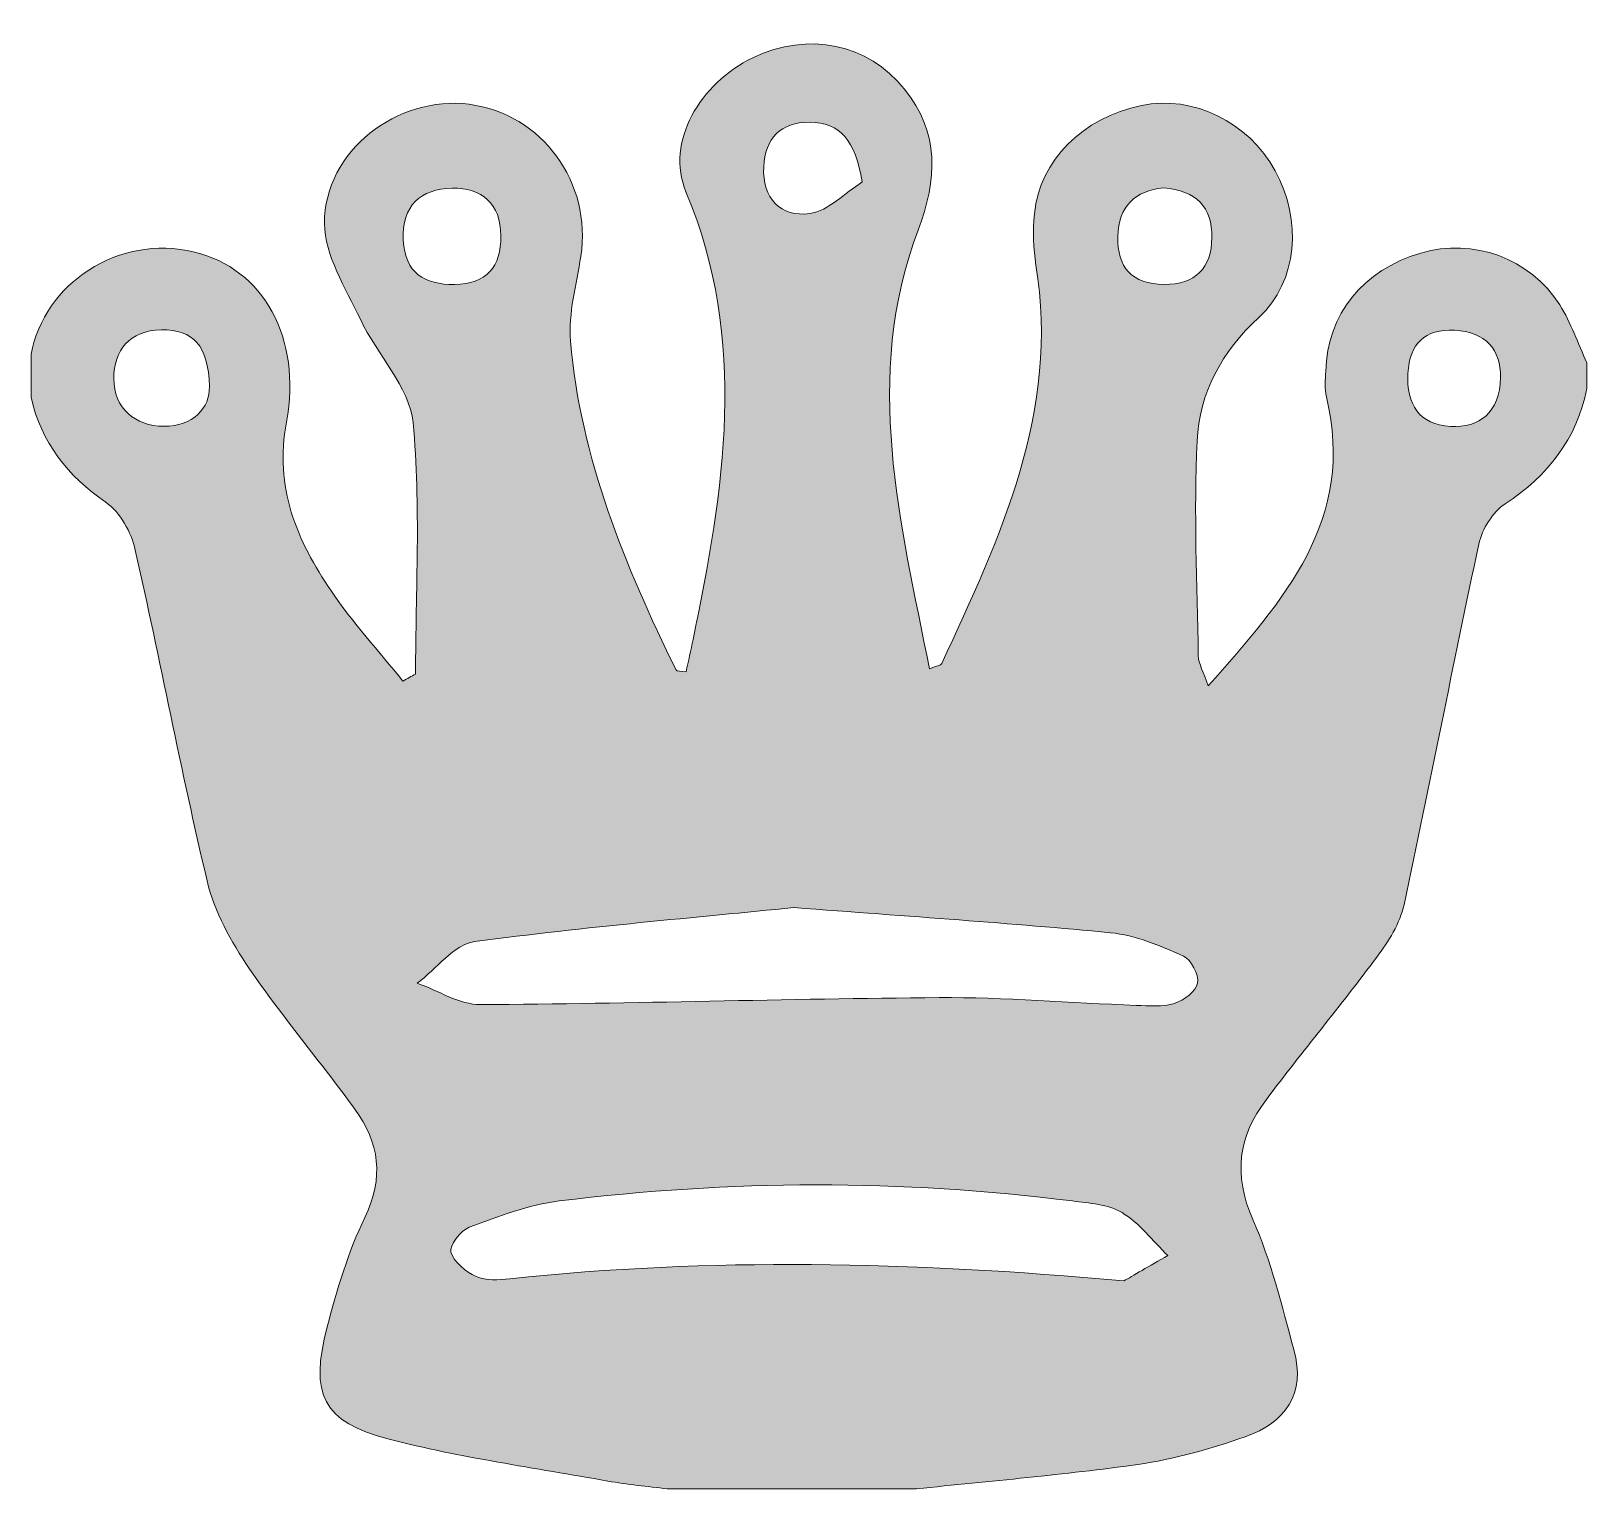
# Model space of a CAD drawing. Header units: inches. Extents: x 121 to 1898, y -1839 to -173.
import ezdxf

# ---------------------------------------------------------------- set-up
doc = ezdxf.new("R2010")
doc.units = ezdxf.units.IN
doc.header["$MEASUREMENT"] = 0
doc.layers.add('Layer 1', color=7, linetype='Continuous')

msp = doc.modelspace()

# ---------------------------------------------------------------- hatches: boundary and pattern name
at = {"layer": 'Layer 1', "true_color": 0xffffff}
h = msp.add_hatch(color=7, dxfattribs=at)
h.dxf.hatch_style = 2
edge = h.paths.add_edge_path()
edge.add_spline(control_points=[(1898.5, -552), (1898.5, -561.8), (1898.5, -571.7), (1898.5, -581.5), (1886.8, -639.2), (1854.2, -681), (1805.1, -713.1), (1790.9, -722.4), (1778.7, -742.1), (1775, -759.1), (1745.5, -896.2), (1719.1, -1034.1), (1689.5, -1171.2), (1684.9, -1192.5), (1671.7, -1213.2), (1658.4, -1231.1), (1617.3, -1286), (1573.7, -1339), (1532.2, -1393.6), (1500.1, -1435.9), (1494.2, -1479.7), (1516.9, -1531), (1537.7, -1578.2), (1549.9, -1629.4), (1563.7, -1679.5), (1577.5, -1729.6), (1554, -1763.1), (1508.2, -1779), (1468.3, -1792.9), (1426.9, -1804.8), (1385.3, -1810.7), (1301.3, -1822.5), (1216.7, -1829.6), (1132.4, -1838.6), (1037.5, -1838.6), (942.5, -1838.6), (847.6, -1838.6), (825, -1835.7), (802.2, -1833.7), (779.7, -1829.7), (696.2, -1814.5), (611.8, -1803), (529.8, -1781.9), (453.7, -1762.2), (439, -1730.5), (459.1, -1653.6), (470.2, -1611), (483, -1568), (502.1, -1528.7), (524.3, -1482.9), (518.7, -1443.1), (490.7, -1404.7), (451.2, -1350.6), (407.8, -1299.2), (370, -1243.9), (349.4, -1213.6), (330.3, -1179.2), (321.9, -1144), (292.2, -1018.6), (268.3, -891.7), (239.9, -766), (235.3, -746), (222.6, -722.8), (206.4, -711.5), (162.5, -681.1), (132.4, -643.5), (120.8, -591.3), (120.8, -574.9), (120.8, -558.6), (120.8, -542.2), (135.8, -462.4), (219.3, -404.5), (307.4, -425.5), (385.8, -444.2), (430.6, -524), (412.5, -619.7), (398.5, -693.9), (424.4, -755.3), (463.9, -813.1), (488.5, -849.1), (518.2, -881.6), (545.7, -915.7), (550.5, -913), (555.3, -910.3), (560.1, -907.6), (560.1, -811.8), (566.3, -715.4), (557.2, -620.4), (553.3, -579.6), (516, -542.5), (497, -502.3), (480.3, -466.8), (456.1, -429.3), (456, -392.7), (455.8, -310), (539.7, -246.2), (621.4, -256.7), (704.5, -267.4), (762, -346.3), (748.9, -430.4), (743.9, -462.6), (734.5, -495.5), (737.2, -527.2), (748.6, -661.3), (799.1, -783.6), (857.8, -903), (858.6, -904.6), (863.4, -904.2), (869.2, -905.3), (871.9, -892.9), (874.6, -880.5), (877.2, -868.1), (912.4, -697.1), (940.6, -527.2), (869.1, -356.6), (845.3, -299.7), (885.2, -232.6), (945.5, -203.6), (1009, -173.1), (1077, -187.3), (1118.5, -239), (1159.2, -289.6), (1156.2, -342.6), (1134.3, -400.5), (1070.7, -568.9), (1114.2, -734.1), (1147.3, -901.7), (1155.9, -898.1), (1160.4, -897.7), (1161.3, -895.6), (1228.1, -751.3), (1296.5, -607.4), (1269, -440.5), (1265.8, -421.4), (1265.4, -401.2), (1267.3, -381.9), (1273.4, -320.4), (1322, -272.2), (1389.7, -258.1), (1448.6, -245.9), (1511.3, -276.5), (1542.2, -332.6), (1573.2, -388.8), (1568.2, -459.1), (1523.6, -500.2), (1481.2, -539.4), (1455.8, -586.5), (1453.1, -641.5), (1449.2, -722.9), (1453.1, -804.8), (1454.5, -886.4), (1454.7, -896.2), (1460.6, -905.8), (1465.8, -921.1), (1552.8, -823), (1634.8, -731), (1600.8, -591.1), (1598.6, -581.7), (1599.8, -571.5), (1600.1, -561.7), (1601.9, -496.3), (1642.4, -446.1), (1708.8, -426.6), (1768.4, -409.1), (1833.5, -432.4), (1867.5, -486), (1880.4, -506.4), (1888.3, -529.9), (1898.5, -552)], knot_values=[0, 0, 0, 0, 1, 1, 1, 2, 2, 2, 3, 3, 3, 4, 4, 4, 5, 5, 5, 6, 6, 6, 7, 7, 7, 8, 8, 8, 9, 9, 9, 10, 10, 10, 11, 11, 11, 12, 12, 12, 13, 13, 13, 14, 14, 14, 15, 15, 15, 16, 16, 16, 17, 17, 17, 18, 18, 18, 19, 19, 19, 20, 20, 20, 21, 21, 21, 22, 22, 22, 23, 23, 23, 24, 24, 24, 25, 25, 25, 26, 26, 26, 27, 27, 27, 28, 28, 28, 29, 29, 29, 30, 30, 30, 31, 31, 31, 32, 32, 32, 33, 33, 33, 34, 34, 34, 35, 35, 35, 36, 36, 36, 37, 37, 37, 38, 38, 38, 39, 39, 39, 40, 40, 40, 41, 41, 41, 42, 42, 42, 43, 43, 43, 44, 44, 44, 45, 45, 45, 46, 46, 46, 47, 47, 47, 48, 48, 48, 49, 49, 49, 50, 50, 50, 51, 51, 51, 52, 52, 52, 53, 53, 53, 54, 54, 54, 55, 55, 55, 56, 56, 56, 56], degree=3, periodic=1)
edge = h.paths.add_edge_path()
edge.add_spline(control_points=[(992.3, -1174.4), (883.3, -1185.5), (755, -1196.4), (627.6, -1213.4), (604.1, -1216.6), (583.8, -1244.4), (562.1, -1260.9), (586.2, -1269.4), (610.3, -1285.5), (634.4, -1285.3), (809, -1284.3), (983.6, -1278.6), (1158.2, -1277.3), (1233.3, -1276.8), (1308.4, -1283.4), (1383.5, -1286.2), (1398.1, -1286.8), (1413.8, -1288.2), (1427.3, -1283.9), (1438, -1280.4), (1452, -1270), (1453.7, -1260.7), (1455.4, -1251.3), (1446.2, -1233.8), (1437.4, -1229.8), (1410.9, -1218), (1382.7, -1206), (1354.3, -1203.2), (1240.6, -1192.3), (1126.7, -1184.8), (992.3, -1174.4)], knot_values=[0, 0, 0, 0, 1, 1, 1, 2, 2, 2, 3, 3, 3, 4, 4, 4, 5, 5, 5, 6, 6, 6, 7, 7, 7, 8, 8, 8, 9, 9, 9, 10, 10, 10, 10], degree=3, periodic=1)
edge = h.paths.add_edge_path()
edge.add_spline(control_points=[(1369.5, -1601), (1378.5, -1595.7), (1399, -1583.8), (1419.5, -1571.9), (1402.4, -1555.2), (1387.3, -1535.1), (1367.3, -1523), (1351.5, -1513.4), (1329.9, -1512.1), (1310.6, -1509.7), (1115.1, -1484.9), (919.5, -1485.5), (724.2, -1509.7), (689.1, -1514.1), (654.8, -1527.2), (621.4, -1539.7), (611.6, -1543.4), (598.3, -1561.1), (600.5, -1568.1), (603.9, -1579.5), (617.5, -1590.6), (629.4, -1595.9), (640.5, -1600.8), (655.1, -1600), (667.9, -1598.6), (896.3, -1574.3), (1124.6, -1578.7), (1369.5, -1601)], knot_values=[0, 0, 0, 0, 1, 1, 1, 2, 2, 2, 3, 3, 3, 4, 4, 4, 5, 5, 5, 6, 6, 6, 7, 7, 7, 8, 8, 8, 9, 9, 9, 9], degree=3, periodic=1)
edge = h.paths.add_edge_path()
edge.add_spline(control_points=[(604.6, -462.6), (641.1, -462), (658, -442.5), (657.6, -406.8), (657.3, -370.2), (635.8, -351.9), (601.9, -352.6), (566, -353.4), (544, -372.5), (546.1, -411.9), (548, -449.4), (570.1, -462.9), (604.6, -462.6)], knot_values=[0, 0, 0, 0, 1, 1, 1, 2, 2, 2, 3, 3, 3, 4, 4, 4, 4], degree=3, periodic=1)
edge = h.paths.add_edge_path()
edge.add_spline(control_points=[(1414.6, -352.3), (1382.9, -355.2), (1363, -373.1), (1362.4, -407.9), (1361.8, -442.6), (1378.5, -462.5), (1415.3, -462.5), (1451.4, -462.6), (1469.5, -443.9), (1470, -409), (1470.4, -374.4), (1452.3, -354.9), (1414.6, -352.3)], knot_values=[0, 0, 0, 0, 1, 1, 1, 2, 2, 2, 3, 3, 3, 4, 4, 4, 4], degree=3, periodic=1)
edge = h.paths.add_edge_path()
edge.add_spline(control_points=[(324.5, -579.2), (323.4, -532.1), (306, -513.9), (269.7, -514.4), (232.9, -515), (215.4, -538), (215.3, -570), (215.1, -604), (240.1, -624.5), (272.3, -624.6), (305.8, -624.7), (325.4, -603.6), (324.5, -579.2)], knot_values=[0, 0, 0, 0, 1, 1, 1, 2, 2, 2, 3, 3, 3, 4, 4, 4, 4], degree=3, periodic=1)
edge = h.paths.add_edge_path()
edge.add_spline(control_points=[(1799.9, -568.6), (1800, -536.9), (1783.2, -516.8), (1747.3, -514.9), (1713.2, -513.1), (1695.9, -530.2), (1693.9, -564.2), (1691.8, -599.4), (1707.2, -622.9), (1742.5, -624.7), (1776, -626.4), (1798.6, -609.2), (1799.9, -568.6)], knot_values=[0, 0, 0, 0, 1, 1, 1, 2, 2, 2, 3, 3, 3, 4, 4, 4, 4], degree=3, periodic=1)
edge = h.paths.add_edge_path()
edge.add_spline(control_points=[(1070.5, -345.4), (1062.5, -298.1), (1045.6, -277.5), (1010.2, -277.2), (977.3, -276.9), (959.3, -295.5), (957.9, -328.1), (956.2, -364.3), (977.2, -386), (1010.6, -381.5), (1031.8, -378.6), (1050.6, -358), (1070.5, -345.4)], knot_values=[0, 0, 0, 0, 1, 1, 1, 2, 2, 2, 3, 3, 3, 4, 4, 4, 4], degree=3, periodic=1)

# ---------------------------------------------------------------- linework, layer by layer
at = {"layer": 'Layer 1', "lineweight": 0}
for points, knots in [([(1898.5, -552), (1898.5, -561.8), (1898.5, -571.7), (1898.5, -581.5), (1886.8, -639.2), (1854.2, -681), (1805.1, -713.1), (1790.9, -722.4), (1778.7, -742.1), (1775, -759.1), (1745.5, -896.2), (1719.1, -1034.1), (1689.5, -1171.2), (1684.9, -1192.5), (1671.7, -1213.2), (1658.4, -1231.1), (1617.3, -1286), (1573.7, -1339), (1532.2, -1393.6), (1500.1, -1435.9), (1494.2, -1479.7), (1516.9, -1531), (1537.7, -1578.2), (1549.9, -1629.4), (1563.7, -1679.5), (1577.5, -1729.6), (1554, -1763.1), (1508.2, -1779), (1468.3, -1792.9), (1426.9, -1804.8), (1385.3, -1810.7), (1301.3, -1822.5), (1216.7, -1829.6), (1132.4, -1838.6), (1037.5, -1838.6), (942.5, -1838.6), (847.6, -1838.6), (825, -1835.7), (802.2, -1833.7), (779.7, -1829.7), (696.2, -1814.5), (611.8, -1803), (529.8, -1781.9), (453.7, -1762.2), (439, -1730.5), (459.1, -1653.6), (470.2, -1611), (483, -1568), (502.1, -1528.7), (524.3, -1482.9), (518.7, -1443.1), (490.7, -1404.7), (451.2, -1350.6), (407.8, -1299.2), (370, -1243.9), (349.4, -1213.6), (330.3, -1179.2), (321.9, -1144), (292.2, -1018.6), (268.3, -891.7), (239.9, -766), (235.3, -746), (222.6, -722.8), (206.4, -711.5), (162.5, -681.1), (132.4, -643.5), (120.8, -591.3), (120.8, -574.9), (120.8, -558.6), (120.8, -542.2), (135.8, -462.4), (219.3, -404.5), (307.4, -425.5), (385.8, -444.2), (430.6, -524), (412.5, -619.7), (398.5, -693.9), (424.4, -755.3), (463.9, -813.1), (488.5, -849.1), (518.2, -881.6), (545.7, -915.7), (550.5, -913), (555.3, -910.3), (560.1, -907.6), (560.1, -811.8), (566.3, -715.4), (557.2, -620.4), (553.3, -579.6), (516, -542.5), (497, -502.3), (480.3, -466.8), (456.1, -429.3), (456, -392.7), (455.8, -310), (539.7, -246.2), (621.4, -256.7), (704.5, -267.4), (762, -346.3), (748.9, -430.4), (743.9, -462.6), (734.5, -495.5), (737.2, -527.2), (748.6, -661.3), (799.1, -783.6), (857.8, -903), (858.6, -904.6), (863.4, -904.2), (869.2, -905.3), (871.9, -892.9), (874.6, -880.5), (877.2, -868.1), (912.4, -697.1), (940.6, -527.2), (869.1, -356.6), (845.3, -299.7), (885.2, -232.6), (945.5, -203.6), (1009, -173.1), (1077, -187.3), (1118.5, -239), (1159.2, -289.6), (1156.2, -342.6), (1134.3, -400.5), (1070.7, -568.9), (1114.2, -734.1), (1147.3, -901.7), (1155.9, -898.1), (1160.4, -897.7), (1161.3, -895.6), (1228.1, -751.3), (1296.5, -607.4), (1269, -440.5), (1265.8, -421.4), (1265.4, -401.2), (1267.3, -381.9), (1273.4, -320.4), (1322, -272.2), (1389.7, -258.1), (1448.6, -245.9), (1511.3, -276.5), (1542.2, -332.6), (1573.2, -388.8), (1568.2, -459.1), (1523.6, -500.2), (1481.2, -539.4), (1455.8, -586.5), (1453.1, -641.5), (1449.2, -722.9), (1453.1, -804.8), (1454.5, -886.4), (1454.7, -896.2), (1460.6, -905.8), (1465.8, -921.1), (1552.8, -823), (1634.8, -731), (1600.8, -591.1), (1598.6, -581.7), (1599.8, -571.5), (1600.1, -561.7), (1601.9, -496.3), (1642.4, -446.1), (1708.8, -426.6), (1768.4, -409.1), (1833.5, -432.4), (1867.5, -486), (1880.4, -506.4), (1888.3, -529.9), (1898.5, -552)], [0, 0, 0, 0, 1, 1, 1, 2, 2, 2, 3, 3, 3, 4, 4, 4, 5, 5, 5, 6, 6, 6, 7, 7, 7, 8, 8, 8, 9, 9, 9, 10, 10, 10, 11, 11, 11, 12, 12, 12, 13, 13, 13, 14, 14, 14, 15, 15, 15, 16, 16, 16, 17, 17, 17, 18, 18, 18, 19, 19, 19, 20, 20, 20, 21, 21, 21, 22, 22, 22, 23, 23, 23, 24, 24, 24, 25, 25, 25, 26, 26, 26, 27, 27, 27, 28, 28, 28, 29, 29, 29, 30, 30, 30, 31, 31, 31, 32, 32, 32, 33, 33, 33, 34, 34, 34, 35, 35, 35, 36, 36, 36, 37, 37, 37, 38, 38, 38, 39, 39, 39, 40, 40, 40, 41, 41, 41, 42, 42, 42, 43, 43, 43, 44, 44, 44, 45, 45, 45, 46, 46, 46, 47, 47, 47, 48, 48, 48, 49, 49, 49, 50, 50, 50, 51, 51, 51, 52, 52, 52, 53, 53, 53, 54, 54, 54, 55, 55, 55, 56, 56, 56, 56]), ([(1070.5, -345.4), (1062.5, -298.1), (1045.6, -277.5), (1010.2, -277.2), (977.3, -276.9), (959.3, -295.5), (957.9, -328.1), (956.2, -364.3), (977.2, -386), (1010.6, -381.5), (1031.8, -378.6), (1050.6, -358), (1070.5, -345.4)], [0, 0, 0, 0, 1, 1, 1, 2, 2, 2, 3, 3, 3, 4, 4, 4, 4]), ([(604.6, -462.6), (641.1, -462), (658, -442.5), (657.6, -406.8), (657.3, -370.2), (635.8, -351.9), (601.9, -352.6), (566, -353.4), (544, -372.5), (546.1, -411.9), (548, -449.4), (570.1, -462.9), (604.6, -462.6)], [0, 0, 0, 0, 1, 1, 1, 2, 2, 2, 3, 3, 3, 4, 4, 4, 4]), ([(1414.6, -352.3), (1382.9, -355.2), (1363, -373.1), (1362.4, -407.9), (1361.8, -442.6), (1378.5, -462.5), (1415.3, -462.5), (1451.4, -462.6), (1469.5, -443.9), (1470, -409), (1470.4, -374.4), (1452.3, -354.9), (1414.6, -352.3)], [0, 0, 0, 0, 1, 1, 1, 2, 2, 2, 3, 3, 3, 4, 4, 4, 4]), ([(324.5, -579.2), (323.4, -532.1), (306, -513.9), (269.7, -514.4), (232.9, -515), (215.4, -538), (215.3, -570), (215.1, -604), (240.1, -624.5), (272.3, -624.6), (305.8, -624.7), (325.4, -603.6), (324.5, -579.2)], [0, 0, 0, 0, 1, 1, 1, 2, 2, 2, 3, 3, 3, 4, 4, 4, 4]), ([(1799.9, -568.6), (1800, -536.9), (1783.2, -516.8), (1747.3, -514.9), (1713.2, -513.1), (1695.9, -530.2), (1693.9, -564.2), (1691.8, -599.4), (1707.2, -622.9), (1742.5, -624.7), (1776, -626.4), (1798.6, -609.2), (1799.9, -568.6)], [0, 0, 0, 0, 1, 1, 1, 2, 2, 2, 3, 3, 3, 4, 4, 4, 4]), ([(992.3, -1174.4), (883.3, -1185.5), (755, -1196.4), (627.6, -1213.4), (604.1, -1216.6), (583.8, -1244.4), (562.1, -1260.9), (586.2, -1269.4), (610.3, -1285.5), (634.4, -1285.3), (809, -1284.3), (983.6, -1278.6), (1158.2, -1277.3), (1233.3, -1276.8), (1308.4, -1283.4), (1383.5, -1286.2), (1398.1, -1286.8), (1413.8, -1288.2), (1427.3, -1283.9), (1438, -1280.4), (1452, -1270), (1453.7, -1260.7), (1455.4, -1251.3), (1446.2, -1233.8), (1437.4, -1229.8), (1410.9, -1218), (1382.7, -1206), (1354.3, -1203.2), (1240.6, -1192.3), (1126.7, -1184.8), (992.3, -1174.4)], [0, 0, 0, 0, 1, 1, 1, 2, 2, 2, 3, 3, 3, 4, 4, 4, 5, 5, 5, 6, 6, 6, 7, 7, 7, 8, 8, 8, 9, 9, 9, 10, 10, 10, 10]), ([(1369.5, -1601), (1378.5, -1595.7), (1399, -1583.8), (1419.5, -1571.9), (1402.4, -1555.2), (1387.3, -1535.1), (1367.3, -1523), (1351.5, -1513.4), (1329.9, -1512.1), (1310.6, -1509.7), (1115.1, -1484.9), (919.5, -1485.5), (724.2, -1509.7), (689.1, -1514.1), (654.8, -1527.2), (621.4, -1539.7), (611.6, -1543.4), (598.3, -1561.1), (600.5, -1568.1), (603.9, -1579.5), (617.5, -1590.6), (629.4, -1595.9), (640.5, -1600.8), (655.1, -1600), (667.9, -1598.6), (896.3, -1574.3), (1124.6, -1578.7), (1369.5, -1601)], [0, 0, 0, 0, 1, 1, 1, 2, 2, 2, 3, 3, 3, 4, 4, 4, 5, 5, 5, 6, 6, 6, 7, 7, 7, 8, 8, 8, 9, 9, 9, 9])]:
    msp.add_open_spline(points, degree=3, knots=knots, dxfattribs=at)

doc.saveas('drawing.dxf')
